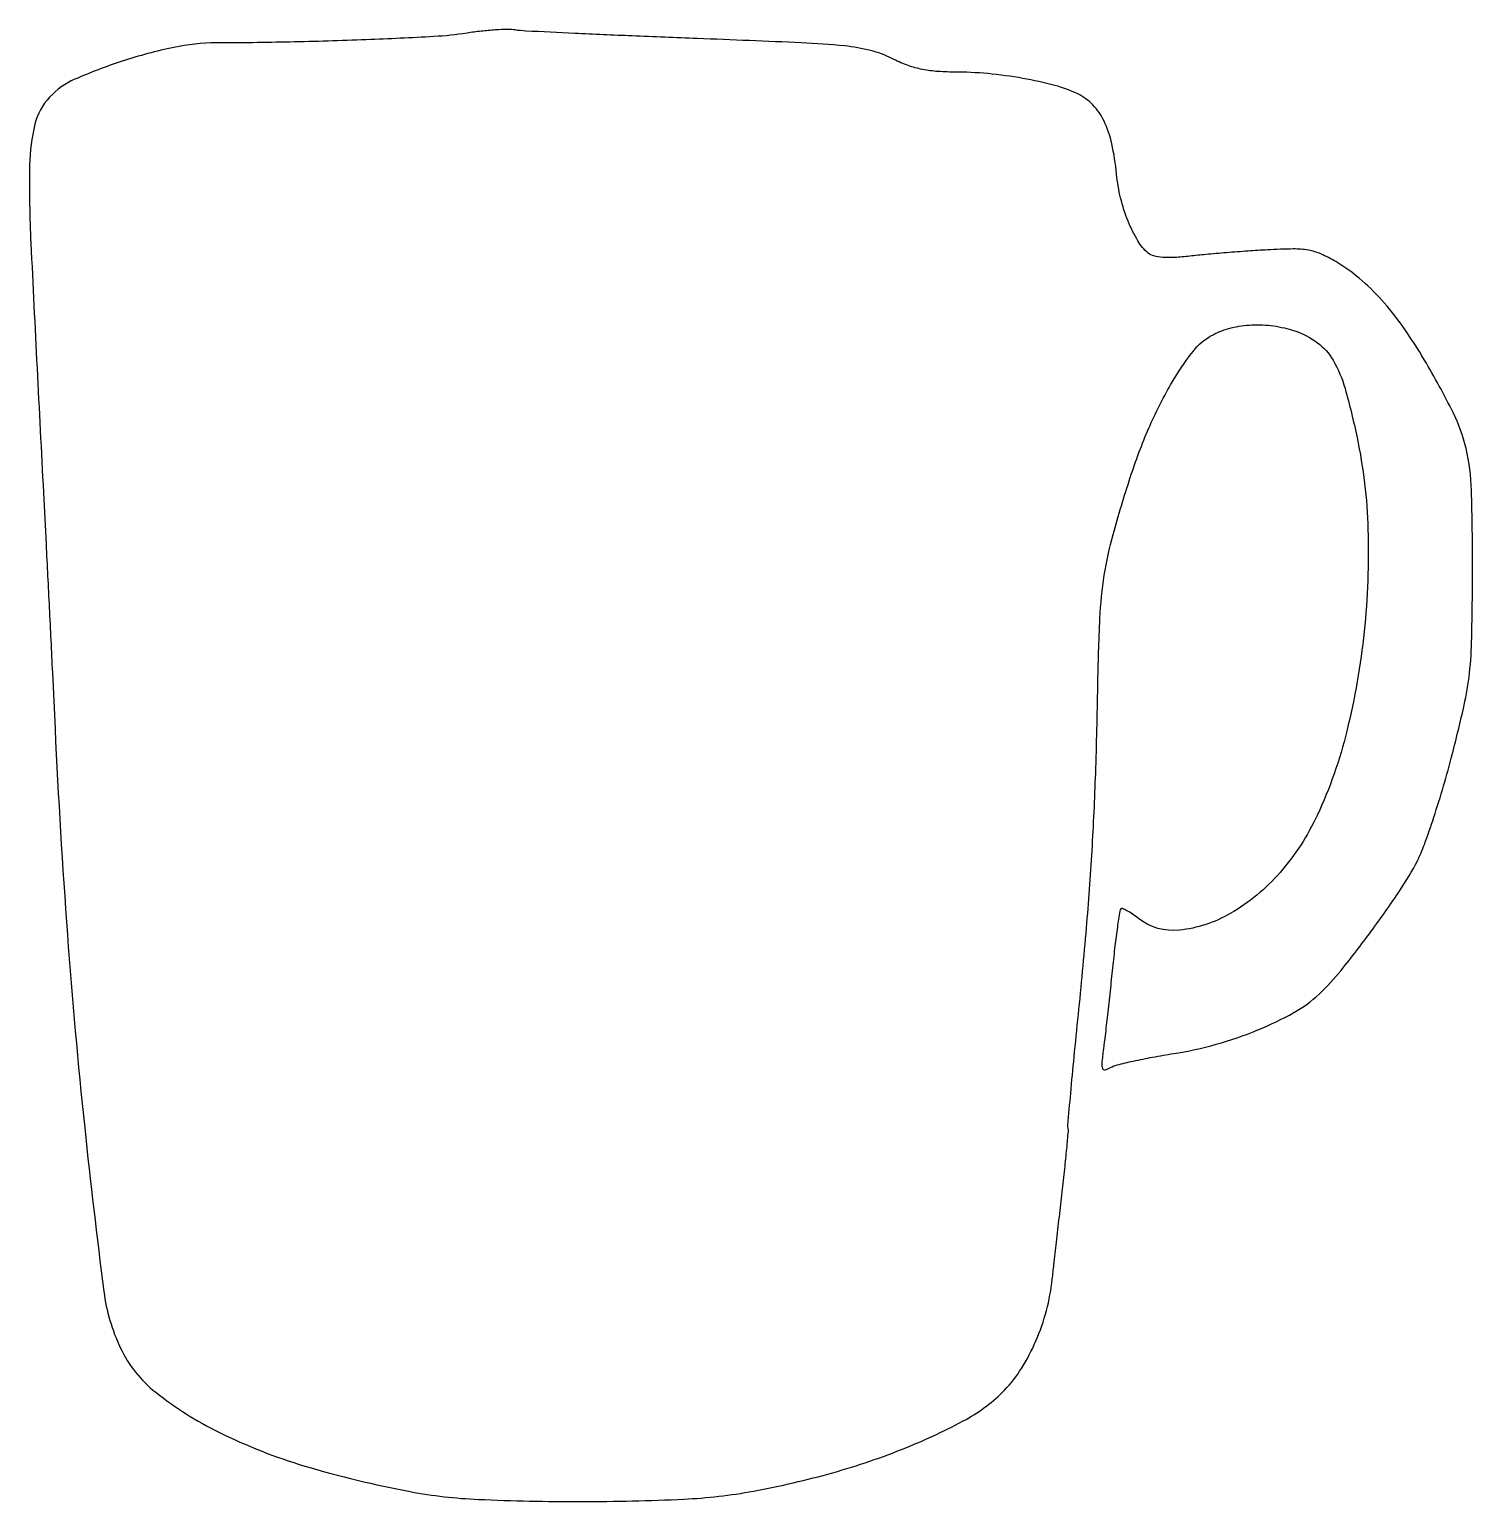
# Model space of a CAD drawing. Extents: x 1 to 254, y 1 to 260.
import ezdxf

# ---------------------------------------------------------------- set-up
doc = ezdxf.new("R2010")
doc.units = 0

msp = doc.modelspace()

# ---------------------------------------------------------------- linework, layer by layer
msp.add_lwpolyline([(77.5, 258.857797, -0.025508), (71.684528, 258.245429, -0.003697), (59.782493, 257.691427, -0.004382), (46.323274, 257.28276, -0.004921), (33.369688, 257.130593, 0.051714), (25.919747, 256.343661, 0.026615), (16.84878, 253.913178, 0.025137), (8.516269, 250.726545, 0.100606), (4.081505, 247.586758, 0.128881), (1.490531, 242.819561, 0.056524), (0.561976, 235.636808, 0.016041), (0.788465, 221.865213, 0.00085), (2.993424, 178, -0.000446), (3.455521, 168.952855, -0.000238), (4.011577, 157.765625, -0.000237), (4.568539, 146.341222, -0.00037), (5.036349, 136.5, 0.00662), (7.213334, 100.260359, 0.007999), (10.250647, 66.314263, 0.005623), (13.620848, 37.511938, 0.078998), (16.54448, 27.547509, 0.115498), (22.747476, 19.766721, 0.051969), (33.854062, 12.742477, 0.04242), (48.965032, 6.789197, 0.026349), (67.5, 2.296137, 0.035458), (79.484862, 0.920889, 0.011156), (97.535816, 0.540848, 0.01122), (115.629835, 0.969765, 0.034069), (127.851516, 2.372221, 0.022935), (141.839379, 5.621222, 0.027122), (154.691473, 9.999268, 0.029647), (165.271645, 15.003853, 0.07496), (172.026972, 20.14723, 0.053215), (175.016341, 23.966696, 0.037817), (177.539762, 28.788334, 0.036379), (179.405714, 34.168616, 0.038418), (180.430468, 39.665494, -0.001063), (180.710745, 42.211668, -0.000303), (181.156765, 46.164239, -0.000305), (181.665674, 50.625447, -0.000323), (182.170266, 55, 0.002261), (182.624256, 59.074549, 0.003434), (182.978532, 62.620737, 0.001302), (183.253963, 65.669343, 0.084102), (183.211393, 66.198254, -0.084322), (183.167091, 66.751732, -0.000416), (183.668818, 72.361284, -0.001887), (184.26981, 78.748958, -0.001192), (185.016992, 86.198254, 0.004459), (186.447511, 101.464089, 0.006356), (187.424371, 115.045081, 0.006352), (188.056061, 128.652699, 0.004446), (188.436645, 144, -0.00755), (188.806551, 155.928151, -0.027062), (189.568966, 163.510687, -0.029481), (191.112039, 170.635974, -0.01023), (194.146902, 180.707611, -0.023317), (197.403821, 189.366672, -0.029797), (201.232627, 196.980193, -0.032564), (205.175005, 202.860084, -0.109953), (208.703849, 205.808492, -0.05947), (211.905204, 207.006919, -0.048414), (215.531718, 207.527775, -0.04649), (219.342911, 207.348448, -0.045218), (223.092338, 206.46933, -0.08057), (227.049855, 204.40158, -0.100551), (229.803656, 201.312641, -0.063911), (231.916991, 196.314474, -0.016085), (234.024071, 187.711945, -0.044773), (235.951006, 171.534667, -0.033456), (235.271664, 153.580009, -0.033729), (232.230488, 136.087817, -0.049043), (227.046928, 121.320391, -0.069969), (220.489395, 111.20799, -0.082998), (211.719958, 103.967699, -0.104734), (202.780763, 101.046464, -0.195863), (195.582196, 103.114004, 0.016255), (194.521662, 103.893788, 0.025749), (193.560327, 104.483212, 0.023323), (192.774712, 104.864543, 0.306778), (192.473201, 104.806534, 0.16107), (192.281034, 104.424452, 0.001874), (191.873082, 101.58825, 0.005466), (191.4472, 98.283841, 0.003513), (191.022101, 94.44253, -0.001055), (190.586438, 90.32051, -0.001023), (190.128887, 86.157032, -0.001009), (189.711454, 82.495693, -0.003779), (189.427231, 80.198431, 0.007143), (189.122775, 77.593984, 0.116707), (189.236176, 76.728452, 0.383307), (189.684272, 76.497391, 0.061444), (190.680994, 76.894007, -0.063713), (191.865076, 77.358988, -0.007177), (194.679692, 78.025685, -0.00861), (198.068213, 78.716129, -0.006894), (201.739236, 79.346283, 0.029359), (209.228783, 80.981133, 0.028523), (216.549843, 83.494054, 0.03021), (222.901291, 86.547098, 0.0615), (227.363719, 89.809777, 0.035142), (231.214705, 93.973712, 0.010344), (236.520125, 100.874529, 0.010544), (241.571301, 108.045651, 0.030897), (244.629788, 113.256124, 0.030251), (245.873548, 116.12923, 0.007793), (247.523589, 120.907962, 0.007904), (249.237613, 126.427855, 0.007967), (250.771511, 131.984559, 0.008023), (252.858042, 140.609536, 0.02803), (253.799459, 146.253954, 0.022568), (254.203089, 152.542799, 0.00388), (254.337091, 164.5, 0.008618), (254.145082, 178.423256, 0.048634), (253.195964, 185.785105, 0.060034), (250.911451, 192.135435, 0.01719), (245.891068, 201.333205, 0.019622), (242.091744, 207.218483, 0.030227), (238.316052, 211.955706, 0.034371), (234.424739, 215.719348, 0.041524), (230.280569, 218.659218, 0.029341), (227.65991, 220.008082, 0.061641), (225.471213, 220.66969, 0.045962), (222.807323, 220.879411, 0.010476), (218.280569, 220.724337, 0.003695), (214.872996, 220.510799, 0.002638), (211.061754, 220.223464, 0.002663), (207.431116, 219.911007, 0.005693), (204.631785, 219.622895, -0.014497), (201.914412, 219.39149, -0.032263), (199.839045, 219.40922, -0.043034), (198.301392, 219.655884, -0.112381), (197.308697, 220.158768, -0.086677), (195.448616, 222.344192, -0.037704), (193.760831, 225.777871, -0.035278), (192.450763, 229.854198, -0.03557), (191.731228, 234.063002, 0.028509), (190.894984, 239.407263, 0.059791), (189.527629, 243.377748, 0.077367), (187.554567, 246.227843, 0.090567), (184.900741, 248.163614, 0.0478), (180.851236, 249.660345, 0.020971), (175.260232, 250.89049, 0.020299), (169.09006, 251.722551, 0.023367), (163.156561, 252, -0.020633), (159.964478, 252.13178, -0.03314), (157.271086, 252.535475, -0.035334), (154.781659, 253.266632, -0.028152), (152.216756, 254.389352, 0.055508), (148.467909, 255.791809, 0.036249), (143.915841, 256.594846, 0.014627), (136.319028, 257.149603, 0.00144), (118, 257.896737, -0.000941), (106.514842, 258.353656, -0.001386), (96.43125, 258.80182, -0.00063), (87.832704, 259.218733, -0.026569), (86, 259.407867, 0.043864), (84.652041, 259.500063, 0.011311), (82.471875, 259.408436, 0.011424), (79.980472, 259.189956, 0.011401)], format="xyb", close=True)

doc.saveas('drawing.dxf')
